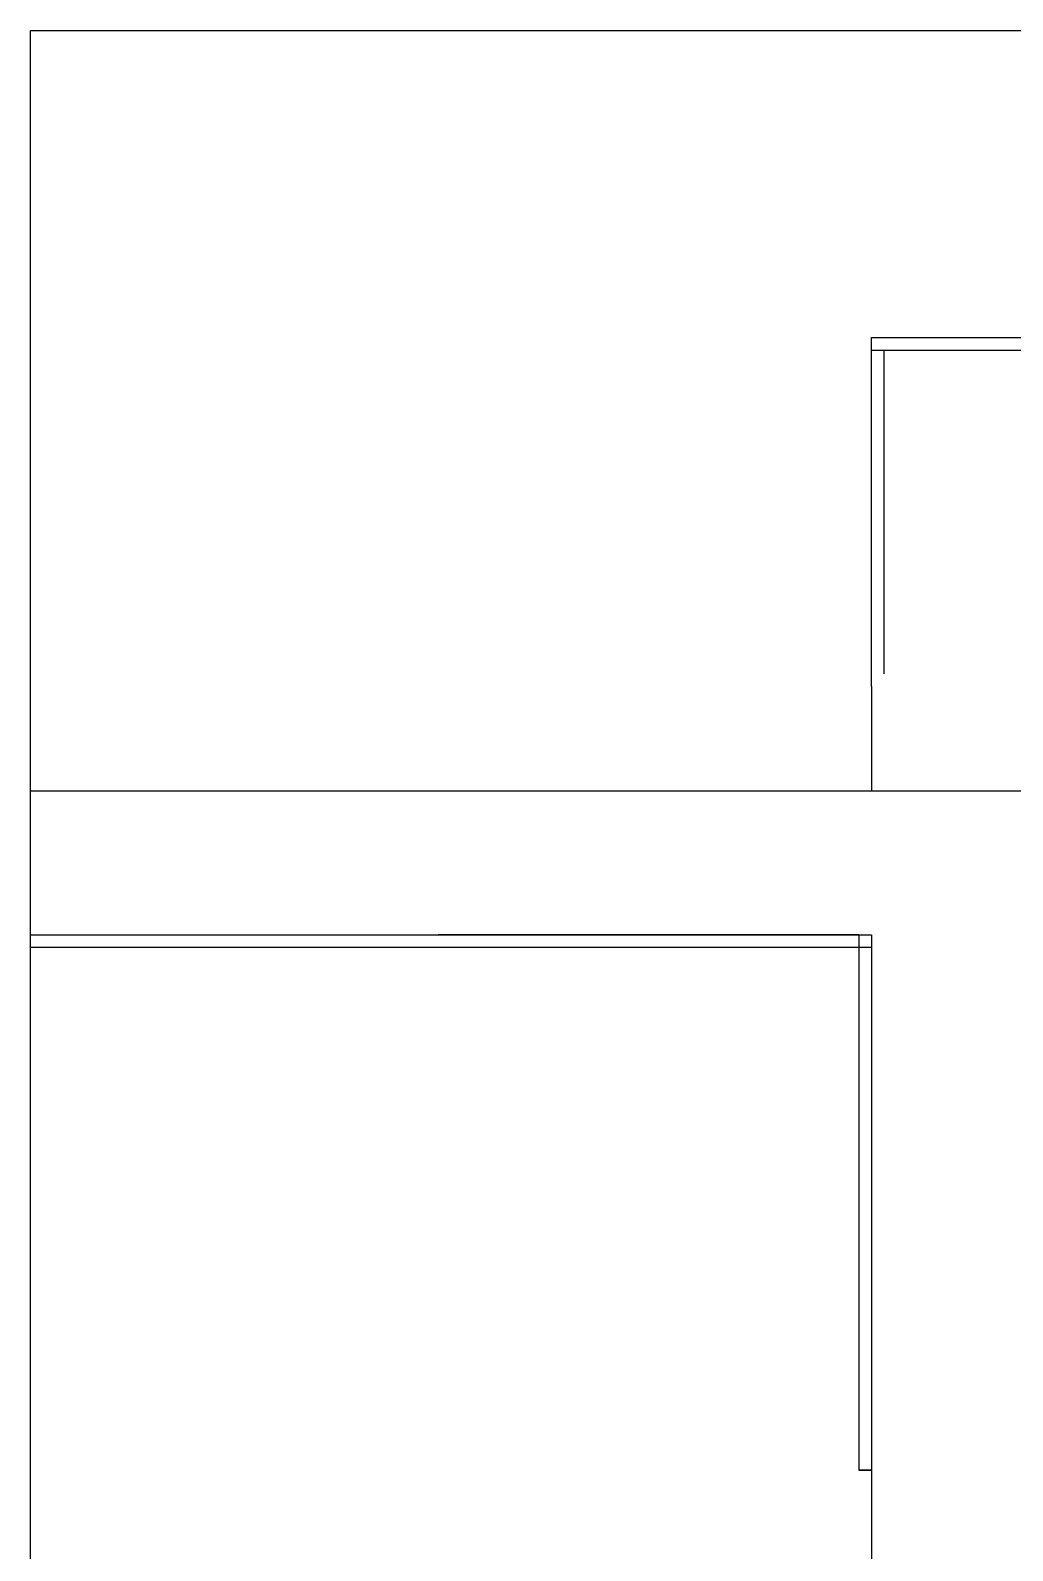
# Model space of a CAD drawing. Header units: inches. Extents: x -55 to 600, y -103 to 167.
# Drawn here: x 375.55 to 387.23, y 48.63 to 66.7 of the extents above; entities that cross this region are included whole.
import ezdxf

# ---------------------------------------------------------------- set-up
doc = ezdxf.new("R2010")
doc.units = ezdxf.units.IN
doc.header["$MEASUREMENT"] = 0

msp = doc.modelspace()

# ---------------------------------------------------------------- linework, layer by layer
for p, q in [((375.551, 66.701), (450.551, 66.701)), ((375.551, 22.701), (375.551, 66.701)), ((385.551, 58.901), (385.551, 63.051)), ((385.551, 63.051), (389.551, 63.051)), ((385.551, 63.051), (443.051, 63.051)), ((385.551, 62.901), (443.051, 62.901)), ((385.701, 59.051), (385.701, 62.901)), ((385.701, 62.901), (389.551, 62.901)), ((385.551, 58.901), (385.551, 57.661)), ((375.551, 57.661), (390.451, 57.661)), ((375.551, 55.951), (385.551, 55.951)), ((385.401, 55.951), (380.401, 55.951)), ((385.401, 55.951), (385.401, 49.585)), ((385.551, 55.951), (385.551, 49.585)), ((385.551, 55.951), (385.551, 35.191)), ((375.551, 55.801), (385.551, 55.801)), ((385.401, 49.585), (385.551, 49.585)), ((385.551, 49.585), (385.401, 49.585))]:
    msp.add_line(p, q)

doc.saveas('drawing.dxf')
